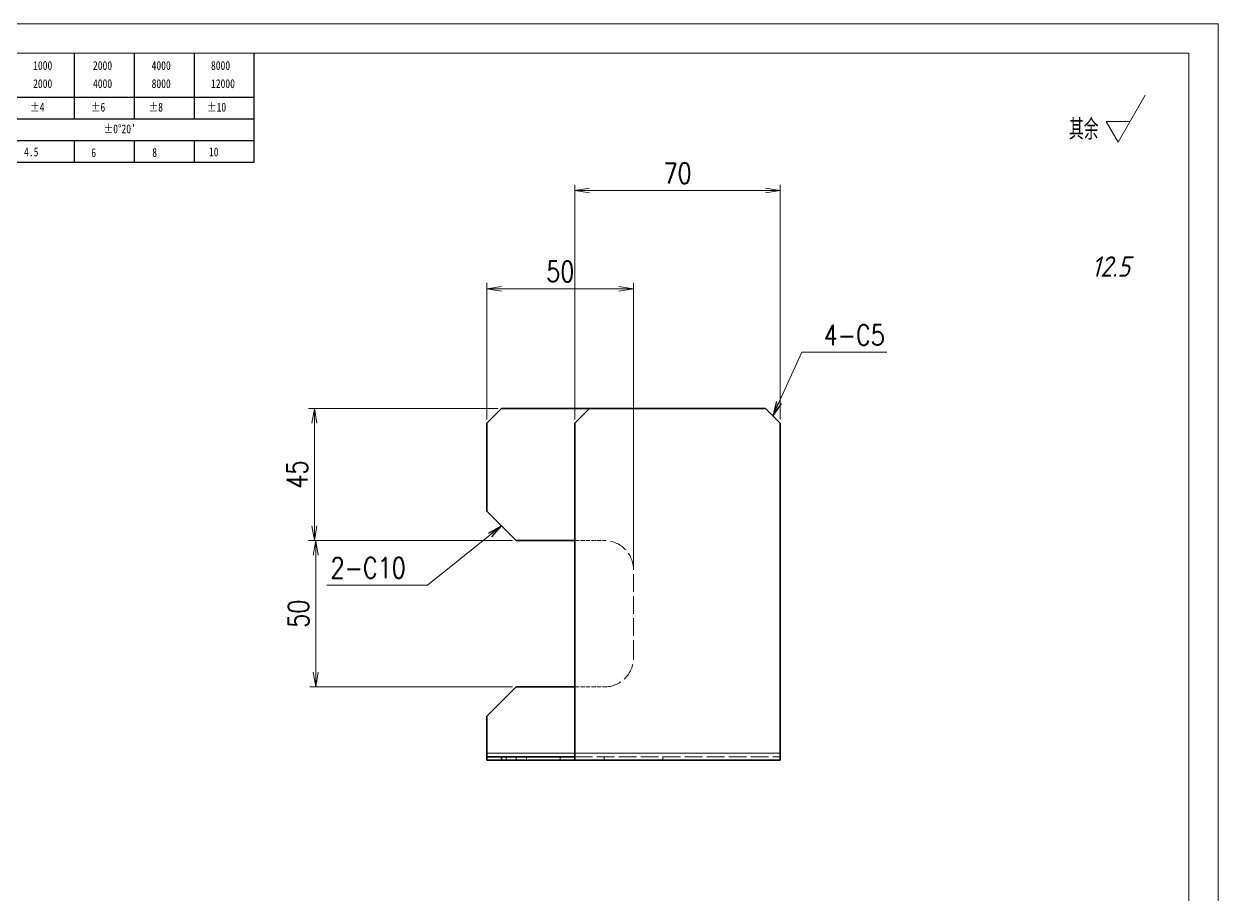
# Model space of a CAD drawing. Header units: millimetres. Extents: x -51192 to 104182, y -50696 to 36518.
# Drawn here: x -50759.7 to -50352.3, y 35872.6 to 36169.6 of the extents above; entities that cross this region are included whole.
import ezdxf
from ezdxf.enums import TextEntityAlignment as Align

# ---------------------------------------------------------------- set-up
doc = ezdxf.new("R2010")
doc.units = ezdxf.units.MM
doc.header["$LTSCALE"] = 0.5
for name, pattern in [('AM_ISO02W050x2', [3.75, 3, -0.75]), ('AM_ISO08W050x2', [9, 6, -0.75, 1.5, -0.75]), ('DASHDOT', [18.5, 12, -3, 0.5, -3]), ('DASHED', [15, 12, -3]), ('DOT2', [0.125, 0, -0.125])]:
    doc.linetypes.add(name, pattern=pattern)
for name, color, linetype, lineweight in [('中心线', 2, 'AM_ISO08W050x2', 18), ('图框', 7, 'Continuous', 18), ('标注线', 3, 'Continuous', 18), ('粗实线', 7, 'Continuous', 35), ('虚线', 1, 'AM_ISO02W050x2', 18)]:
    doc.layers.add(name, color=color, linetype=linetype, lineweight=lineweight)
doc.layers.add('图\\M+19E79\\M+195B6\\M+18E9A', color=7, linetype='Continuous')
doc.layers.add('打印', color=7, linetype='Continuous', lineweight=15, plot=False)
doc.layers.add('打印-禁用', color=7, linetype='Continuous', lineweight=15, plot=False)
doc.styles.add('DIM', font='romans.shx', dxfattribs={"width": 0.8, "bigfont": 'bigfont.shx'})
doc.styles.add('国标', font='simfang.ttf', dxfattribs={"width": 0.8})
doc.styles.add('机械长仿宋', font='gbenor.shx', dxfattribs={"height": 1, "bigfont": 'gbcbig.shx'})
doc.dimstyles.new('DEH 1-2$0', dxfattribs={"dimscale": 2, "dimtxt": 3.5, "dimasz": 2.5, "dimexe": 1, "dimexo": 0.625, "dimgap": 1.2, "dimtad": 1, "dimdsep": 46, "dimtxsty": 'DIM', "dimblk": 'OPEN', "dimcen": 0, "dimclrd": 8, "dimclre": 8, "dimclrt": 2, "dimazin": 2, "dimtfac": 0.5, "dimtmove": 0, "dimatfit": 3, "dimldrblk": 'OPEN', "dimfxl": 0, "dimtolj": 2, "dimlwd": 13, "dimlwe": 13, "dimarcsym": 0})
doc.dimstyles.new('DEH 1-2$7', dxfattribs={"dimscale": 2, "dimtxt": 3.5, "dimasz": 2.5, "dimexe": 1, "dimexo": 0.625, "dimgap": 1.2, "dimtad": 1, "dimdsep": 46, "dimtxsty": 'DIM', "dimblk": 'OPEN', "dimcen": 0, "dimclrd": 8, "dimclre": 8, "dimclrt": 2, "dimazin": 2, "dimtfac": 0.5, "dimtmove": 0, "dimatfit": 3, "dimldrblk": 'OPEN', "dimfxl": 0, "dimtolj": 2, "dimlwd": 13, "dimlwe": 13, "dimarcsym": 0})

# ---------------------------------------------------------------- blocks, each defined once
blk = doc.blocks.new('GZDEH零件A3图框V01版')
at = {"layer": '图\\M+19E79\\M+195B6\\M+18E9A', "color": 9}
for p, q in [((3082.42, -1561.98), (3082.42, -1554.46)), ((3092.64, -1561.98), (3092.64, -1554.46)), ((3102.86, -1561.98), (3102.86, -1554.46)), ((3113.09, -1573.08), (3113.09, -1554.46)), ((2996.09, -1561.98), (3113.09, -1561.98)), ((3082.42, -1565.68), (3082.42, -1561.98)), ((3092.64, -1565.68), (3092.64, -1561.98)), ((3102.86, -1565.68), (3102.86, -1561.98)), ((2996.09, -1565.68), (3113.09, -1565.68)), ((2996.09, -1569.38), (3113.09, -1569.38)), ((3082.42, -1573.08), (3082.42, -1569.48)), ((3092.64, -1573.08), (3092.64, -1569.38)), ((3102.86, -1573.08), (3102.86, -1569.38)), ((2990.09, -1573.08), (3113.09, -1573.08))]:
    blk.add_line(p, q, dxfattribs=at)
at = {"layer": '图框', "linetype": 'Continuous'}
for p, q in [((3272.49, -1554.46), (2882.49, -1554.46)), ((3272.49, -1832.96), (3272.49, -1554.46))]:
    blk.add_line(p, q, dxfattribs=at)
at = {"layer": '打印-禁用', "linetype": 'Continuous'}
for p, q in [((3277.49, -1549.46), (2857.49, -1549.46)), ((3277.49, -1846.46), (3277.49, -1549.46))]:
    blk.add_line(p, q, dxfattribs=at)
at = {"layer": '图\\M+19E79\\M+195B6\\M+18E9A', "color": 9, "style": '国标', "width": 0.8}
for s, p in [('1000', (3075.36, -1557.31)), ('2000', (3085.57, -1557.31)), ('4000', (3095.57, -1557.31)), ('8000', (3105.7, -1557.31)), ('2000', (3075.36, -1560.41)), ('4000', (3085.57, -1560.41)), ('8000', (3095.57, -1560.41)), ('12000', (3105.7, -1560.41)), ('±4', (3074.85, -1564.42)), ('±6', (3085.22, -1564.42)), ('±8', (3095.06, -1564.42)), ('±10', (3105.02, -1564.42)), ("±0%%D20'", (3087.38, -1568.12)), ('10', (3105.36, -1572.06)), ('4.5', (3073.82, -1572.05)), ('6', (3085.28, -1572.19)), ('8', (3095.68, -1572.15))]:
    blk.add_text(s, height=1.5, dxfattribs=at).set_placement(p)
blk = doc.blocks.new('DEH A3')
at = {"layer": '图框'}
blk.add_blockref('GZDEH零件A3图框V01版', (-2857.49, 1846.46), dxfattribs=at)
blk = doc.blocks.new('FINISHER_TR')
at = {"layer": '标注线'}
for p, q in [((0, 0), (4.62, 8)), ((-2.02, 3.5), (0, 0)), ((2.02, 3.5), (-2.02, 3.5))]:
    blk.add_line(p, q, dxfattribs=at)
at = {"layer": '标注线', "color": 2, "style": '机械长仿宋', "oblique": 15}
blk.add_attdef('0.0', text='', height=3.5, dxfattribs=at).set_placement((2.03, -24.04), align=Align.BOTTOM_RIGHT)
blk = doc.blocks.new('其余12.5')
at = {"layer": '标注线'}
blk.add_blockref('FINISHER_TR', (0, 0), dxfattribs=at).add_auto_attribs({'0.0': '12.5'})
at = {"layer": '标注线', "color": 7, "linetype": 'DOT2', "style": '机械长仿宋'}
blk.add_text('其余', height=3.5, dxfattribs=at).set_placement((-8.38, 0.4))
blk = doc.blocks.new('_Open')
at = {"color": 0, "linetype": 'ByBlock', "lineweight": -2}
for p, q in [((-1, 0.167), (0, 0)), ((-1, -0.167), (0, 0)), ((0, 0), (-1, 0))]:
    blk.add_line(p, q, dxfattribs=at)
blk = doc.blocks.new('*D51')
at = {"layer": 'Defpoints', "color": 0, "transparency": 16777216}
for p in [(-50551.7, 36079.15), (-50601.7, 36033.27), (-50551.7, 35983.27)]:
    blk.add_point(p, dxfattribs=at)
at = {"layer": '标注线', "color": 8, "lineweight": 13, "transparency": 16777216}
for p, q in [((-50601.7, 36034.52), (-50601.7, 36081.15)), ((-50551.7, 35984.52), (-50551.7, 36081.15)), ((-50596.7, 36079.15), (-50556.7, 36079.15))]:
    blk.add_line(p, q, dxfattribs=at)
at = {"layer": '标注线', "color": 8, "lineweight": 13, "transparency": 16777216, "xscale": 5, "yscale": 5, "zscale": 5, "rotation": 180}
blk.add_blockref('_Open', (-50601.7, 36079.15), dxfattribs=at)
at = {"layer": '标注线', "color": 8, "lineweight": 13, "transparency": 16777216, "xscale": 5, "yscale": 5, "zscale": 5}
blk.add_blockref('_Open', (-50551.7, 36079.15), dxfattribs=at)
at = {"layer": '标注线', "color": 2, "transparency": 16777216, "insert": (-50576.7, 36085.05), "char_height": 7, "attachment_point": 5, "style": 'DIM'}
blk.add_mtext('\\A2;50', dxfattribs=at)
blk = doc.blocks.new('*D52')
at = {"layer": 'Defpoints', "color": 0, "transparency": 16777216}
for p in [(-50501.7, 36112.69), (-50571.7, 36033.27), (-50501.7, 36033.27)]:
    blk.add_point(p, dxfattribs=at)
at = {"layer": '标注线', "color": 8, "lineweight": 13, "transparency": 16777216}
for p, q in [((-50571.7, 36034.52), (-50571.7, 36114.69)), ((-50501.7, 36034.52), (-50501.7, 36114.69)), ((-50566.7, 36112.69), (-50506.7, 36112.69))]:
    blk.add_line(p, q, dxfattribs=at)
at = {"layer": '标注线', "color": 8, "lineweight": 13, "transparency": 16777216, "xscale": 5, "yscale": 5, "zscale": 5, "rotation": 180}
blk.add_blockref('_Open', (-50571.7, 36112.69), dxfattribs=at)
at = {"layer": '标注线', "color": 8, "lineweight": 13, "transparency": 16777216, "xscale": 5, "yscale": 5, "zscale": 5}
blk.add_blockref('_Open', (-50501.7, 36112.69), dxfattribs=at)
at = {"layer": '标注线', "color": 2, "transparency": 16777216, "insert": (-50536.7, 36118.59), "char_height": 7, "attachment_point": 5, "style": 'DIM'}
blk.add_mtext('\\A2;70', dxfattribs=at)
blk = doc.blocks.new('*D53')
at = {"layer": 'Defpoints', "color": 0, "transparency": 16777216}
for p in [(-50596.7, 36038.27), (-50660.59, 35993.27), (-50591.7, 35993.27)]:
    blk.add_point(p, dxfattribs=at)
at = {"layer": '标注线', "color": 8, "lineweight": 13, "transparency": 16777216}
for p, q in [((-50597.95, 36038.27), (-50662.59, 36038.27)), ((-50660.59, 36033.27), (-50660.59, 35998.27)), ((-50592.95, 35993.27), (-50662.59, 35993.27))]:
    blk.add_line(p, q, dxfattribs=at)
at = {"layer": '标注线', "color": 8, "lineweight": 13, "transparency": 16777216, "xscale": 5, "yscale": 5, "zscale": 5}
for p, rotation in [((-50660.59, 36038.27), 90), ((-50660.59, 35993.27), 270)]:
    blk.add_blockref('_Open', p, dxfattribs=dict(at, rotation=rotation))
at = {"layer": '标注线', "color": 2, "transparency": 16777216, "insert": (-50666.49, 36015.77), "char_height": 7, "attachment_point": 5, "rotation": 90, "style": 'DIM'}
blk.add_mtext('\\A2;45', dxfattribs=at)
blk = doc.blocks.new('*D54')
at = {"layer": 'Defpoints', "color": 0, "transparency": 16777216}
for p in [(-50591.7, 35993.27), (-50660.12, 35943.27), (-50591.7, 35943.27)]:
    blk.add_point(p, dxfattribs=at)
at = {"layer": '标注线', "color": 8, "lineweight": 13, "transparency": 16777216}
for p, q in [((-50592.95, 35993.27), (-50662.12, 35993.27)), ((-50660.12, 35988.27), (-50660.12, 35948.27)), ((-50592.95, 35943.27), (-50662.12, 35943.27))]:
    blk.add_line(p, q, dxfattribs=at)
at = {"layer": '标注线', "color": 8, "lineweight": 13, "transparency": 16777216, "xscale": 5, "yscale": 5, "zscale": 5}
for p, rotation in [((-50660.12, 35993.27), 90), ((-50660.12, 35943.27), 270)]:
    blk.add_blockref('_Open', p, dxfattribs=dict(at, rotation=rotation))
at = {"layer": '标注线', "color": 2, "transparency": 16777216, "insert": (-50666.02, 35968.27), "char_height": 7, "attachment_point": 5, "rotation": 90, "style": 'DIM'}
blk.add_mtext('\\A2;50', dxfattribs=at)

msp = doc.modelspace()

# ---------------------------------------------------------------- linework, layer by layer
at = {"lineweight": 13}
for q in [(-50601.704, 35920.673), (-50501.704, 35920.673)]:
    msp.add_line((-50571.704, 35920.673), q, dxfattribs=at)
at = {"lineweight": 13, "ltscale": 0.030002}
msp.add_line((-50576.704, 35918.273), (-50576.704, 35919.473), dxfattribs=at)
at = {"layer": '中心线', "linetype": 'DASHDOT', "lineweight": 13, "ltscale": 0.036002}
msp.add_line((-50591.704, 35918.153), (-50591.704, 35919.593), dxfattribs=at)
at = {"layer": '中心线', "linetype": 'DASHDOT', "lineweight": 13, "ltscale": 0.036014}
msp.add_line((-50541.704, 35919.593), (-50541.704, 35918.152), dxfattribs=at)
at = {"layer": '打印'}
msp.add_lwpolyline([(-51192.275, 36169.572), (-50352.275, 36169.572), (-50352.275, 35575.572), (-51192.275, 35575.572)], close=True, dxfattribs=at)
at = {"layer": '粗实线', "lineweight": 35, "ltscale": 0.176777}
for p, q in [((-50596.704, 36038.273), (-50601.704, 36033.273)), ((-50571.704, 36033.273), (-50566.704, 36038.273)), ((-50506.704, 36038.273), (-50501.704, 36033.273))]:
    msp.add_line(p, q, dxfattribs=at)
at = {"layer": '粗实线', "lineweight": 35}
for p, q in [((-50596.704, 36038.273), (-50566.704, 36038.273)), ((-50566.704, 36038.273), (-50506.704, 36038.273)), ((-50601.704, 36033.273), (-50601.704, 36003.273)), ((-50571.704, 35920.673), (-50571.704, 36033.273)), ((-50501.704, 36033.273), (-50501.704, 35920.673)), ((-50591.704, 35993.273), (-50571.704, 35993.273)), ((-50591.704, 35943.273), (-50571.704, 35943.273)), ((-50596.704, 35919.473), (-50576.704, 35919.473)), ((-50596.704, 35918.273), (-50576.704, 35918.273)), ((-50571.704, 35918.273), (-50501.704, 35918.273))]:
    msp.add_line(p, q, dxfattribs=at)
at = {"layer": '粗实线', "lineweight": 35, "ltscale": 0.353553}
for p, q in [((-50601.704, 36003.273), (-50591.704, 35993.273)), ((-50601.704, 35933.273), (-50591.704, 35943.273))]:
    msp.add_line(p, q, dxfattribs=at)
at = {"layer": '粗实线', "lineweight": 35, "ltscale": 0.314999}
msp.add_line((-50601.704, 35933.273), (-50601.704, 35920.673), dxfattribs=at)
at = {"layer": '粗实线', "lineweight": 35, "ltscale": 0.029999}
msp.add_line((-50601.704, 35920.673), (-50601.704, 35919.473), dxfattribs=at)
at = {"layer": '粗实线', "lineweight": 35, "ltscale": 0.030002}
for p, q in [((-50601.704, 35919.473), (-50601.704, 35918.273)), ((-50596.704, 35919.473), (-50596.704, 35918.273))]:
    msp.add_line(p, q, dxfattribs=at)
at = {"layer": '粗实线', "lineweight": 35, "ltscale": 0.125}
for p, q in [((-50601.704, 35919.473), (-50596.704, 35919.473)), ((-50601.704, 35918.273), (-50596.704, 35918.273)), ((-50571.704, 35919.473), (-50576.704, 35919.473)), ((-50576.704, 35918.273), (-50571.704, 35918.273))]:
    msp.add_line(p, q, dxfattribs=at)
at = {"layer": '粗实线', "lineweight": 35, "ltscale": 0.060001}
for p, q in [((-50571.704, 35920.673), (-50571.704, 35918.273)), ((-50501.704, 35918.273), (-50501.704, 35920.673))]:
    msp.add_line(p, q, dxfattribs=at)
at = {"layer": '虚线', "linetype": 'DASHED', "lineweight": 13, "ltscale": 0.25}
for p, q in [((-50571.704, 35993.273), (-50561.704, 35993.273)), ((-50571.704, 35943.273), (-50561.704, 35943.273))]:
    msp.add_line(p, q, dxfattribs=at)
at = {"layer": '虚线', "linetype": 'DASHED', "lineweight": 13}
for p, q in [((-50551.704, 35953.273), (-50551.704, 35983.273)), ((-50501.704, 35920.673), (-50601.704, 35920.673)), ((-50501.704, 35920.673), (-50571.704, 35920.673)), ((-50571.704, 35920.673), (-50501.704, 35920.673)), ((-50571.704, 35919.473), (-50501.704, 35919.473))]:
    msp.add_line(p, q, dxfattribs=at)
at = {"layer": '虚线', "linetype": 'DASHED', "lineweight": 13, "ltscale": 0.030002}
for p, q in [((-50595.204, 35918.273), (-50595.204, 35919.473)), ((-50595.204, 35918.273), (-50595.204, 35919.473)), ((-50588.204, 35918.273), (-50588.204, 35919.473)), ((-50588.204, 35918.273), (-50588.204, 35919.473)), ((-50561.704, 35919.473), (-50561.704, 35918.273)), ((-50541.704, 35918.273), (-50541.704, 35919.473)), ((-50541.704, 35919.473), (-50541.704, 35918.273))]:
    msp.add_line(p, q, dxfattribs=at)
at = {"layer": '虚线', "linetype": 'DASHED', "lineweight": 13}
for centre, start, end in [((-50561.704, 35983.273), 0, 90), ((-50561.704, 35953.273), 270, 0)]:
    msp.add_arc(centre, 10, start, end, dxfattribs=at)

# ---------------------------------------------------------------- block references
at = {"layer": '图框', "xscale": 2, "yscale": 2, "zscale": 2}
msp.add_blockref('DEH A3', (-51192.275, 35575.572), dxfattribs=at)
at = {"layer": '标注线', "xscale": 2, "yscale": 2, "zscale": 2}
msp.add_blockref('其余12.5', (-50386.388, 36129.257), dxfattribs=at)

# ---------------------------------------------------------------- texts
at = {"layer": '标注线', "color": 2, "char_height": 7, "width": 10.33083, "style": 'DIM'}
for s, insert, attachment_point in [('\\A2;4-C5', (-50486.858, 36059.879), 7), ('\\A2;2-C10', (-50629.4, 35980.43), 9)]:
    msp.add_mtext(s, dxfattribs=dict(at, insert=insert, attachment_point=attachment_point))

# ---------------------------------------------------------------- dimensions: what is measured, and where the dimension line sits
at = {"layer": '标注线'}
for base, p1, p2, picture, middle in [((-50501.704, 36112.688), (-50571.704, 36033.273), (-50501.704, 36033.273), '*D52', (-50536.704, 36118.588)), ((-50551.704, 36079.147), (-50601.704, 36033.273), (-50551.704, 35983.273), '*D51', (-50576.704, 36085.047))]:
    dim = msp.add_linear_dim(base=base, p1=p1, p2=p2, dimstyle='DEH 1-2$0', dxfattribs=at)
    dim.commit()
    dim.dimension.update_dxf_attribs({"geometry": picture, "text_midpoint": middle})
for base, p1, p2, picture, middle in [((-50660.586, 35993.273), (-50596.704, 36038.273), (-50591.704, 35993.273), '*D53', (-50666.486, 36015.773)), ((-50660.123, 35943.273), (-50591.704, 35993.273), (-50591.704, 35943.273), '*D54', (-50666.023, 35968.273))]:
    dim = msp.add_linear_dim(base=base, p1=p1, p2=p2, angle=90, dimstyle='DEH 1-2$0', dxfattribs=at)
    dim.commit()
    dim.dimension.update_dxf_attribs({"geometry": picture, "text_midpoint": middle})

# ---------------------------------------------------------------- leaders
at = {"layer": '标注线', "annotation_type": 0, "has_hookline": 1}
for points, hookline_direction, text_width in [([(-50504.204, 36035.773), (-50494.258, 36057.479), (-50489.258, 36057.479)], 0, 21.6), ([(-50596.704, 35998.273), (-50622, 35978.03), (-50627, 35978.03)], 1, 26.933)]:
    msp.add_leader(points, dimstyle='DEH 1-2$7', override={"dimgap": 1.2, "dimtad": 1}, dxfattribs=dict(at, hookline_direction=hookline_direction, text_width=text_width))

doc.saveas('drawing.dxf')
